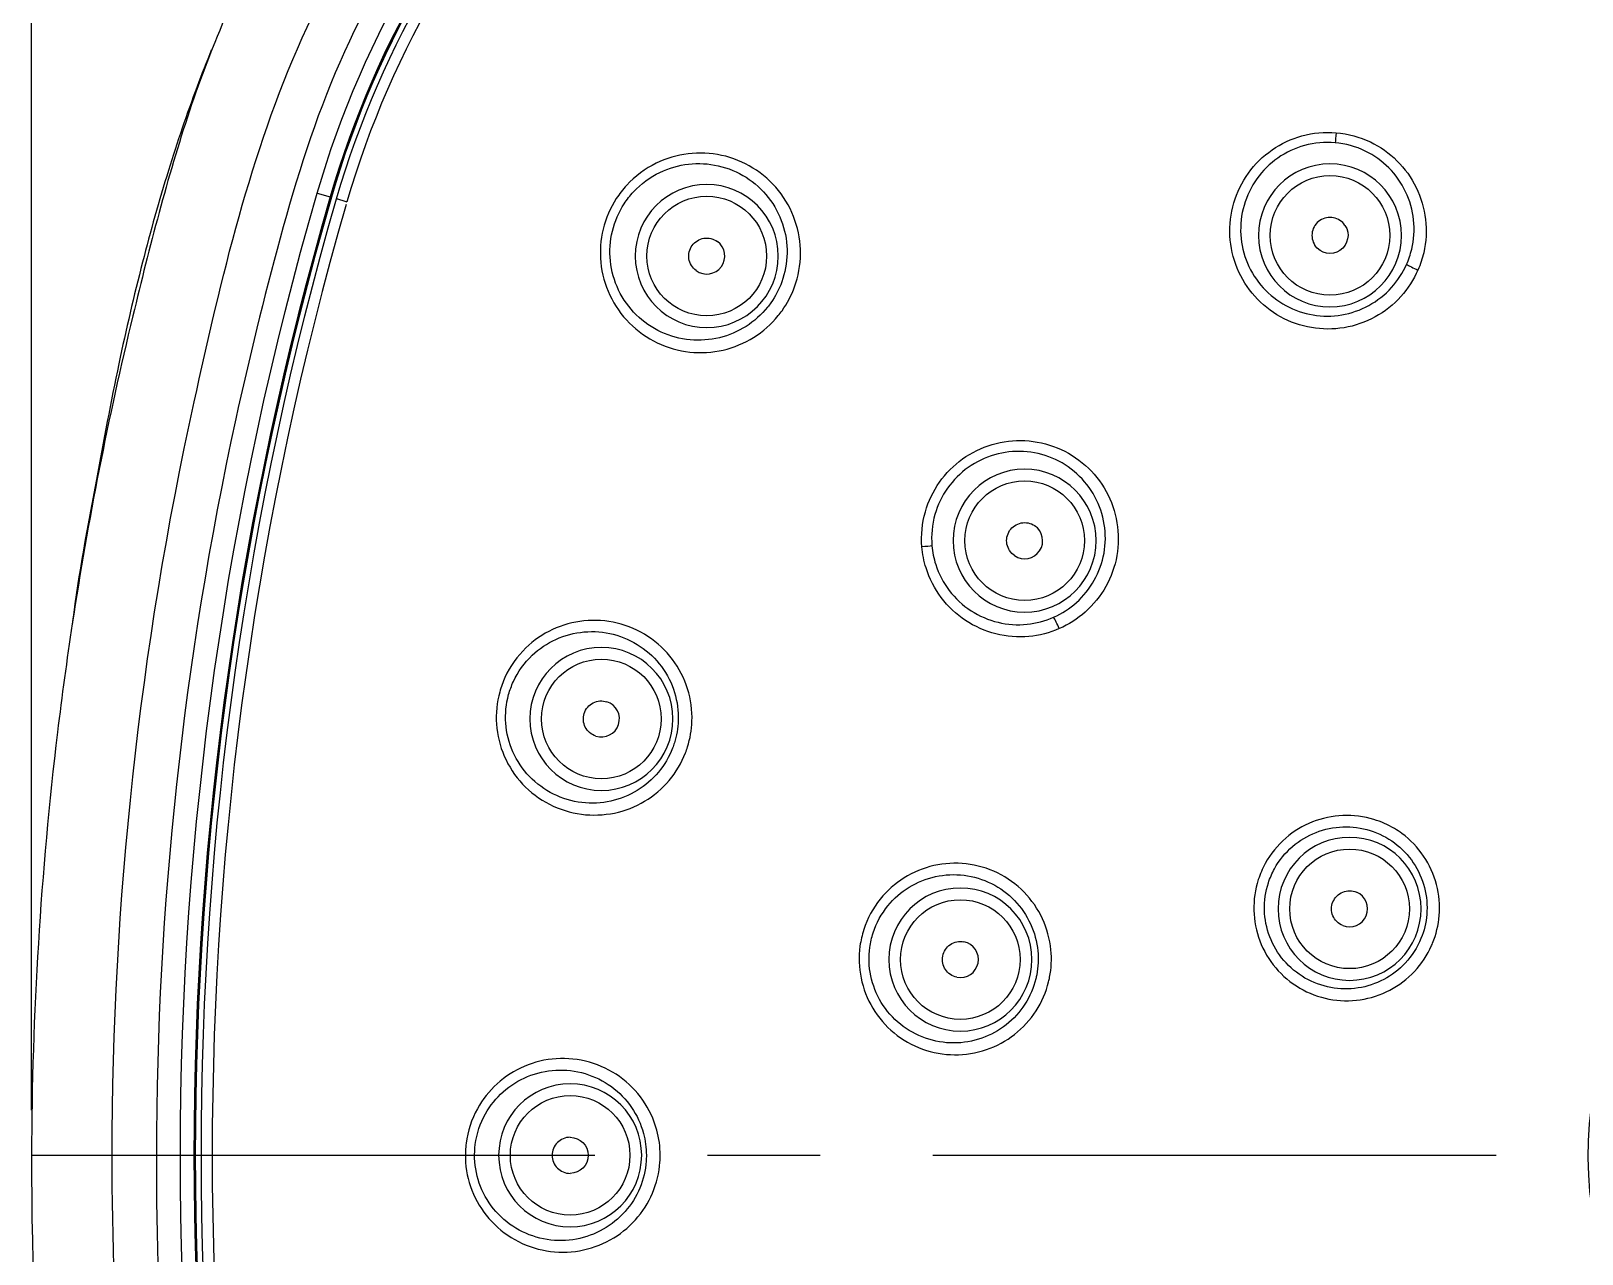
# Model space of a CAD drawing. Extents: x 1446 to 1743, y 841 to 1261.
# Drawn here: x 1506.63 to 1541.05, y 1107.44 to 1134.59 of the extents above; entities that cross this region are included whole.
import ezdxf

# ---------------------------------------------------------------- set-up
doc = ezdxf.new("R2010")
doc.units = 0
doc.header["$LTSCALE"] = 10
doc.header["$MEASUREMENT"] = 0
doc.linetypes.add('CENTER', pattern=[2, 1.25, -0.25, 0.25, -0.25])
doc.layers.add('1', color=1, linetype='CENTER')
doc.layers.add('D', color=2, linetype='CONTINUOUS')

msp = doc.modelspace()

# ---------------------------------------------------------------- linework, layer by layer
at = {"layer": '1', "color": 3, "linetype": 'Continuous'}
for p, q in [((1512.983, 1130.987), (1513.271, 1130.904)), ((1513.289, 1130.898), (1513.271, 1130.904)), ((1513.317, 1130.89), (1513.298, 1130.896))]:
    msp.add_line(p, q, dxfattribs=at)
at = {"layer": '1'}
msp.add_line((1506.646, 1109.634), (1591.545, 1109.634), dxfattribs=at)
at = {"layer": '1', "color": 3, "linetype": 'Continuous', "extrusion": (0, 0, -1)}
for centre in [(-1535.455, 1130.049), (-1521.627, 1129.591), (-1528.68, 1123.275), (-1519.289, 1119.319), (-1535.89, 1115.104), (-1527.254, 1113.979), (-1518.596, 1109.634)]:
    msp.add_circle(centre, 1.587, dxfattribs=at)
at = {"layer": '1', "color": 3, "linetype": 'Continuous'}
for centre in [(1535.455, 1130.049), (1521.627, 1129.591), (1528.68, 1123.275), (1519.289, 1119.319), (1535.89, 1115.104), (1527.254, 1113.979), (1518.596, 1109.634)]:
    msp.add_circle(centre, 1.327, dxfattribs=at)
at = {"layer": '1', "color": 3, "linetype": 'Continuous', "extrusion": (0, 0, -1)}
for centre, radius, start, end in [((-1533.773, 1124.957), 21.647, 16.1762, 73.8238), ((-1586.596, 1109.634), 76.647, 343.82384, 16.17616), ((-1549.096, 1109.634), 7.912, 280.1882, 259.8118)]:
    msp.add_arc(centre, radius, start, end, dxfattribs=at)
at = {"layer": '1', "color": 3, "linetype": 'Continuous'}
for centre, radius, start, end in [((1533.773, 1124.957), 21.347, 106.1762, 163.8238), ((1533.773, 1124.957), 21.319, 106.1762, 163.8238), ((1586.596, 1109.634), 76.347, 163.82384, 196.17616), ((1586.596, 1109.634), 76.319, 163.82384, 196.17616)]:
    msp.add_arc(centre, radius, start, end, dxfattribs=at)
at = {"layer": '1', "color": 7, "linetype": 'Continuous', "extrusion": (0, 0, -1)}
for centre, radius, start, end in [((-1533.773, 1124.957), 21.328, 16.1762, 73.8238), ((-1586.596, 1109.634), 76.328, 343.82384, 16.17616), ((-1535.455, 1130.049), 0.4, 146.25, 326.25), ((-1518.596, 1109.634), 0.4, 90, 270)]:
    msp.add_arc(centre, radius, start, end, dxfattribs=at)
at = {"layer": '1', "color": 7, "linetype": 'Continuous'}
for centre, start, end in [((1521.627, 1129.591), 234, 54), ((1528.68, 1123.275), 236.25, 56.25), ((1519.289, 1119.319), 252, 72), ((1535.89, 1115.104), 247.5, 67.5), ((1527.254, 1113.979), 258.75, 78.75)]:
    msp.add_arc(centre, 0.4, start, end, dxfattribs=at)
at = {"layer": '1', "color": 3, "linetype": 'Continuous'}
for points, knots in [([(1508.434, 1109.634), (1508.438, 1115.237), (1509.046, 1120.864), (1510.856, 1129.098), (1511.506, 1131.882), (1513.793, 1136.983), (1515.424, 1139.353), (1519.375, 1143.306), (1521.741, 1144.938), (1526.843, 1147.233), (1529.634, 1147.883), (1537.86, 1149.687), (1543.429, 1150.295), (1554.741, 1150.297), (1560.317, 1149.691), (1567.167, 1148.188), (1568.531, 1147.849), (1571.249, 1147.104), (1572.608, 1146.665), (1576.451, 1144.94), (1578.821, 1143.303), (1582.769, 1139.348), (1584.393, 1136.992), (1586.692, 1131.869), (1587.33, 1129.117), (1589.143, 1120.869), (1589.753, 1115.237), (1589.757, 1109.634)], [0, 0, 0, 0, 0.125, 0.125, 0.1875, 0.1875, 0.25, 0.25, 0.3125, 0.3125, 0.375, 0.375, 0.5, 0.5, 0.625, 0.625, 0.65625, 0.65625, 0.6875, 0.6875, 0.75, 0.75, 0.8125, 0.8125, 0.875, 0.875, 1, 1, 1, 1]), ([(1588.776, 1109.633), (1588.77, 1115.136), (1588.185, 1120.57), (1586.731, 1127.275), (1586.403, 1128.613), (1585.684, 1131.262), (1585.282, 1132.571), (1583.635, 1136.341), (1582.059, 1138.659), (1578.209, 1142.534), (1575.889, 1144.131), (1572.121, 1145.798), (1570.788, 1146.215), (1568.13, 1146.938), (1566.796, 1147.267), (1560.098, 1148.724), (1554.647, 1149.313), (1543.588, 1149.316), (1538.143, 1148.73), (1531.438, 1147.277), (1530.103, 1146.95), (1527.441, 1146.226), (1526.114, 1145.815), (1522.358, 1144.162), (1520.037, 1142.576), (1516.173, 1138.714), (1514.585, 1136.391), (1512.935, 1132.639), (1512.525, 1131.322), (1511.8, 1128.657), (1511.47, 1127.321), (1510.01, 1120.611), (1509.421, 1115.163), (1509.415, 1109.633)], [0, 0, 0, 0, 0.125, 0.125, 0.15625, 0.15625, 0.1875, 0.1875, 0.25, 0.25, 0.3125, 0.3125, 0.34375, 0.34375, 0.375, 0.375, 0.5, 0.5, 0.625, 0.625, 0.65625, 0.65625, 0.6875, 0.6875, 0.75, 0.75, 0.8125, 0.8125, 0.84375, 0.84375, 0.875, 0.875, 1, 1, 1, 1]), ([(1527.994, 1145.103), (1524.617, 1144.131), (1521.487, 1142.298), (1516.469, 1137.295), (1514.634, 1134.198), (1513.644, 1130.796)], [0, 0, 0, 0, 0.5, 0.5, 1, 1, 1, 1]), ([(1518.07, 1144.291), (1515.611, 1142.289), (1513.582, 1139.863), (1511.275, 1135.735), (1510.645, 1134.302), (1509.654, 1131.326), (1509.264, 1129.792), (1508.344, 1126), (1507.897, 1123.723), (1507.549, 1121.431)], [0, 0, 0, 0, 0.364839, 0.364839, 0.547258, 0.547258, 0.729677, 0.729677, 1, 1, 1, 1]), ([(1537.407, 1129.281), (1537.407, 1129.281), (1537.407, 1129.281), (1537.407, 1129.281), (1537.314, 1129.068), (1537.185, 1128.867), (1537.03, 1128.694), (1536.867, 1128.512), (1536.67, 1128.356), (1536.455, 1128.239), (1536.242, 1128.122), (1536.006, 1128.041), (1535.767, 1128.001), (1535.528, 1127.961), (1535.28, 1127.962), (1535.042, 1128.003), (1534.803, 1128.044), (1534.569, 1128.126), (1534.357, 1128.243), (1534.144, 1128.361), (1533.949, 1128.517), (1533.787, 1128.698), (1533.624, 1128.88), (1533.491, 1129.093), (1533.397, 1129.319), (1533.304, 1129.546), (1533.248, 1129.792), (1533.235, 1130.037), (1533.222, 1130.283), (1533.251, 1130.534), (1533.32, 1130.77), (1533.39, 1131.006), (1533.501, 1131.233), (1533.645, 1131.432), (1533.788, 1131.631), (1533.968, 1131.807), (1534.169, 1131.947), (1534.37, 1132.086), (1534.597, 1132.193), (1534.832, 1132.258), (1535.078, 1132.326), (1535.34, 1132.35), (1535.594, 1132.328)], [0, 0, 0, 0, 0.000006, 0.000006, 0.000006, 0.073197, 0.073197, 0.073197, 0.150093, 0.150093, 0.150093, 0.226407, 0.226407, 0.226407, 0.302501, 0.302501, 0.302501, 0.378816, 0.378816, 0.378816, 0.455626, 0.455626, 0.455626, 0.53295, 0.53295, 0.53295, 0.610603, 0.610603, 0.610603, 0.688307, 0.688307, 0.688307, 0.765805, 0.765805, 0.765805, 0.842927, 0.842927, 0.842927, 0.919624, 0.919624, 0.919624, 1, 1, 1, 1]), ([(1535.594, 1132.328), (1535.594, 1132.328), (1535.594, 1132.328), (1535.594, 1132.328), (1535.855, 1132.307), (1536.115, 1132.236), (1536.351, 1132.123), (1536.568, 1132.019), (1536.771, 1131.876), (1536.942, 1131.706), (1537.115, 1131.535), (1537.261, 1131.331), (1537.368, 1131.113), (1537.475, 1130.892), (1537.546, 1130.649), (1537.575, 1130.405), (1537.603, 1130.16), (1537.589, 1129.907), (1537.534, 1129.666), (1537.504, 1129.534), (1537.461, 1129.405), (1537.407, 1129.281), (1537.407, 1129.281), (1537.407, 1129.281), (1537.407, 1129.281)], [0, 0, 0, 0, 0.000015, 0.000015, 0.000015, 0.190228, 0.190228, 0.190228, 0.365738, 0.365738, 0.365738, 0.543364, 0.543364, 0.543364, 0.722731, 0.722731, 0.722731, 0.90274, 0.90274, 0.90274, 0.999985, 0.999985, 0.999985, 1, 1, 1, 1]), ([(1523.297, 1128.379), (1523.271, 1128.342), (1523.243, 1128.305), (1523.214, 1128.269), (1523.061, 1128.08), (1522.873, 1127.914), (1522.667, 1127.786), (1522.46, 1127.656), (1522.228, 1127.56), (1521.99, 1127.505), (1521.749, 1127.45), (1521.496, 1127.435), (1521.25, 1127.461), (1521.001, 1127.488), (1520.754, 1127.558), (1520.528, 1127.666), (1520.3, 1127.775), (1520.088, 1127.925), (1519.91, 1128.105), (1519.732, 1128.283), (1519.583, 1128.496), (1519.476, 1128.725), (1519.369, 1128.951), (1519.3, 1129.2), (1519.276, 1129.449), (1519.252, 1129.696), (1519.27, 1129.95), (1519.329, 1130.191), (1519.387, 1130.429), (1519.487, 1130.661), (1519.62, 1130.866), (1519.688, 1130.971), (1519.765, 1131.071), (1519.85, 1131.163), (1520.035, 1131.363), (1520.261, 1131.532), (1520.505, 1131.651), (1520.726, 1131.759), (1520.969, 1131.831), (1521.212, 1131.861), (1521.459, 1131.891), (1521.714, 1131.879), (1521.956, 1131.826), (1522.201, 1131.773), (1522.439, 1131.677), (1522.652, 1131.545), (1522.867, 1131.413), (1523.061, 1131.241), (1523.219, 1131.044), (1523.376, 1130.848), (1523.502, 1130.621), (1523.584, 1130.382), (1523.666, 1130.146), (1523.708, 1129.892), (1523.706, 1129.641), (1523.704, 1129.393), (1523.659, 1129.142), (1523.575, 1128.909), (1523.507, 1128.722), (1523.413, 1128.541), (1523.297, 1128.379)], [0, 0, 0, 0, 0.009714, 0.009714, 0.009714, 0.062135, 0.062135, 0.062135, 0.114945, 0.114945, 0.114945, 0.168591, 0.168591, 0.168591, 0.223122, 0.223122, 0.223122, 0.278131, 0.278131, 0.278131, 0.332972, 0.332972, 0.332972, 0.387132, 0.387132, 0.387132, 0.440475, 0.440475, 0.440475, 0.493236, 0.493236, 0.493236, 0.519838, 0.519838, 0.519838, 0.578729, 0.578729, 0.578729, 0.631908, 0.631908, 0.631908, 0.685783, 0.685783, 0.685783, 0.740271, 0.740271, 0.740271, 0.795098, 0.795098, 0.795098, 0.849817, 0.849817, 0.849817, 0.903969, 0.903969, 0.903969, 0.957304, 0.957304, 0.957304, 1, 1, 1, 1]), ([(1535.568, 1132.106), (1535.342, 1132.126), (1535.109, 1132.104), (1534.89, 1132.044), (1534.68, 1131.986), (1534.478, 1131.891), (1534.3, 1131.767), (1534.12, 1131.642), (1533.961, 1131.484), (1533.834, 1131.307), (1533.706, 1131.129), (1533.609, 1130.926), (1533.548, 1130.716), (1533.488, 1130.506), (1533.463, 1130.283), (1533.476, 1130.065), (1533.489, 1129.849), (1533.54, 1129.631), (1533.625, 1129.431), (1533.709, 1129.233), (1533.828, 1129.046), (1533.973, 1128.887), (1534.117, 1128.729), (1534.29, 1128.593), (1534.478, 1128.491), (1534.664, 1128.39), (1534.87, 1128.319), (1535.08, 1128.284), (1535.288, 1128.25), (1535.506, 1128.25), (1535.715, 1128.286), (1535.924, 1128.321), (1536.13, 1128.393), (1536.316, 1128.495), (1536.504, 1128.598), (1536.677, 1128.734), (1536.82, 1128.893), (1536.957, 1129.044), (1537.071, 1129.219), (1537.154, 1129.405)], [0, 0, 0, 0, 0.081058, 0.081058, 0.081058, 0.158442, 0.158442, 0.158442, 0.23624, 0.23624, 0.23624, 0.314338, 0.314338, 0.314338, 0.392502, 0.392502, 0.392502, 0.470413, 0.470413, 0.470413, 0.54775, 0.54775, 0.54775, 0.624309, 0.624309, 0.624309, 0.70013, 0.70013, 0.70013, 0.775547, 0.775547, 0.775547, 0.851106, 0.851106, 0.851106, 0.927301, 0.927301, 0.927301, 1, 1, 1, 1]), ([(1537.154, 1129.405), (1537.202, 1129.514), (1537.24, 1129.627), (1537.268, 1129.742), (1537.318, 1129.953), (1537.332, 1130.176), (1537.309, 1130.392), (1537.286, 1130.608), (1537.226, 1130.822), (1537.133, 1131.018), (1537.04, 1131.212), (1536.913, 1131.394), (1536.761, 1131.547), (1536.61, 1131.698), (1536.432, 1131.826), (1536.239, 1131.92), (1536.031, 1132.022), (1535.8, 1132.086), (1535.568, 1132.106)], [0, 0, 0, 0, 0.096534, 0.096534, 0.096534, 0.275718, 0.275718, 0.275718, 0.454902, 0.454902, 0.454902, 0.632827, 0.632827, 0.632827, 0.808936, 0.808936, 0.808936, 1, 1, 1, 1]), ([(1523.048, 1128.552), (1523.149, 1128.695), (1523.231, 1128.852), (1523.291, 1129.016), (1523.365, 1129.219), (1523.405, 1129.438), (1523.409, 1129.654), (1523.412, 1129.875), (1523.377, 1130.098), (1523.308, 1130.305), (1523.237, 1130.516), (1523.129, 1130.717), (1522.993, 1130.891), (1522.855, 1131.066), (1522.686, 1131.22), (1522.498, 1131.339), (1522.311, 1131.458), (1522.1, 1131.545), (1521.883, 1131.595), (1521.668, 1131.644), (1521.442, 1131.657), (1521.222, 1131.632), (1521.004, 1131.607), (1520.787, 1131.545), (1520.589, 1131.449), (1520.37, 1131.344), (1520.167, 1131.194), (1520.001, 1131.015), (1519.925, 1130.933), (1519.855, 1130.844), (1519.794, 1130.75), (1519.675, 1130.566), (1519.585, 1130.358), (1519.533, 1130.145), (1519.481, 1129.929), (1519.465, 1129.702), (1519.488, 1129.482), (1519.511, 1129.259), (1519.574, 1129.037), (1519.67, 1128.836), (1519.768, 1128.633), (1519.903, 1128.445), (1520.063, 1128.288), (1520.223, 1128.13), (1520.412, 1127.999), (1520.616, 1127.905), (1520.816, 1127.813), (1521.036, 1127.753), (1521.257, 1127.732), (1521.473, 1127.712), (1521.695, 1127.728), (1521.907, 1127.779), (1522.115, 1127.83), (1522.318, 1127.916), (1522.499, 1128.031), (1522.679, 1128.145), (1522.842, 1128.29), (1522.976, 1128.457), (1523.001, 1128.488), (1523.025, 1128.52), (1523.048, 1128.552)], [0, 0, 0, 0, 0.042057, 0.042057, 0.042057, 0.09464, 0.09464, 0.09464, 0.148207, 0.148207, 0.148207, 0.202593, 0.202593, 0.202593, 0.257356, 0.257356, 0.257356, 0.312016, 0.312016, 0.312016, 0.366236, 0.366236, 0.366236, 0.419871, 0.419871, 0.419871, 0.47934, 0.47934, 0.47934, 0.506206, 0.506206, 0.506206, 0.559494, 0.559494, 0.559494, 0.61334, 0.61334, 0.61334, 0.667953, 0.667953, 0.667953, 0.723161, 0.723161, 0.723161, 0.778394, 0.778394, 0.778394, 0.832946, 0.832946, 0.832946, 0.886364, 0.886364, 0.886364, 0.938691, 0.938691, 0.938691, 0.990426, 0.990426, 0.990426, 1, 1, 1, 1]), ([(1526.401, 1123.135), (1526.379, 1123.396), (1526.405, 1123.664), (1526.477, 1123.916), (1526.544, 1124.149), (1526.651, 1124.374), (1526.79, 1124.572), (1526.93, 1124.77), (1527.106, 1124.947), (1527.303, 1125.088), (1527.5, 1125.23), (1527.725, 1125.34), (1527.958, 1125.409), (1528.193, 1125.478), (1528.442, 1125.507), (1528.686, 1125.495), (1528.931, 1125.483), (1529.177, 1125.428), (1529.403, 1125.335), (1529.631, 1125.242), (1529.845, 1125.108), (1530.029, 1124.945), (1530.212, 1124.782), (1530.37, 1124.584), (1530.488, 1124.368), (1530.606, 1124.154), (1530.689, 1123.916), (1530.729, 1123.674), (1530.769, 1123.433), (1530.767, 1123.182), (1530.725, 1122.942), (1530.683, 1122.703), (1530.599, 1122.468), (1530.481, 1122.256), (1530.363, 1122.045), (1530.207, 1121.852), (1530.026, 1121.691), (1529.855, 1121.54), (1529.658, 1121.414), (1529.448, 1121.322), (1529.448, 1121.322), (1529.448, 1121.322), (1529.448, 1121.322)], [0, 0, 0, 0, 0.082392, 0.082392, 0.082392, 0.158568, 0.158568, 0.158568, 0.234874, 0.234874, 0.234874, 0.311546, 0.311546, 0.311546, 0.388678, 0.388678, 0.388678, 0.466217, 0.466217, 0.466217, 0.543976, 0.543976, 0.543976, 0.621681, 0.621681, 0.621681, 0.699036, 0.699036, 0.699036, 0.775838, 0.775838, 0.775838, 0.852107, 0.852107, 0.852107, 0.928131, 0.928131, 0.928131, 0.999994, 0.999994, 0.999994, 1, 1, 1, 1]), ([(1529.324, 1121.576), (1529.507, 1121.657), (1529.679, 1121.768), (1529.829, 1121.902), (1529.986, 1122.043), (1530.122, 1122.213), (1530.226, 1122.398), (1530.329, 1122.583), (1530.403, 1122.788), (1530.441, 1122.997), (1530.478, 1123.207), (1530.481, 1123.427), (1530.447, 1123.637), (1530.413, 1123.85), (1530.342, 1124.059), (1530.24, 1124.248), (1530.138, 1124.439), (1530.001, 1124.613), (1529.841, 1124.758), (1529.68, 1124.904), (1529.492, 1125.024), (1529.292, 1125.107), (1529.092, 1125.191), (1528.875, 1125.241), (1528.658, 1125.254), (1528.442, 1125.266), (1528.221, 1125.241), (1528.012, 1125.181), (1527.805, 1125.121), (1527.604, 1125.025), (1527.428, 1124.899), (1527.252, 1124.774), (1527.095, 1124.617), (1526.97, 1124.44), (1526.846, 1124.264), (1526.749, 1124.064), (1526.69, 1123.856), (1526.626, 1123.632), (1526.603, 1123.393), (1526.623, 1123.161)], [0, 0, 0, 0, 0.071382, 0.071382, 0.071382, 0.146717, 0.146717, 0.146717, 0.222231, 0.222231, 0.222231, 0.298346, 0.298346, 0.298346, 0.375197, 0.375197, 0.375197, 0.452648, 0.452648, 0.452648, 0.530421, 0.530421, 0.530421, 0.60822, 0.60822, 0.60822, 0.685809, 0.685809, 0.685809, 0.763076, 0.763076, 0.763076, 0.840049, 0.840049, 0.840049, 0.916908, 0.916908, 0.916908, 1, 1, 1, 1]), ([(1529.448, 1121.322), (1529.448, 1121.322), (1529.448, 1121.322), (1529.448, 1121.322), (1529.235, 1121.229), (1529.004, 1121.17), (1528.773, 1121.149), (1528.53, 1121.127), (1528.28, 1121.147), (1528.043, 1121.206), (1527.804, 1121.266), (1527.573, 1121.369), (1527.367, 1121.505), (1527.162, 1121.641), (1526.977, 1121.815), (1526.829, 1122.013), (1526.681, 1122.209), (1526.566, 1122.435), (1526.492, 1122.67), (1526.445, 1122.821), (1526.414, 1122.978), (1526.401, 1123.135), (1526.401, 1123.135), (1526.401, 1123.135), (1526.401, 1123.135)], [0, 0, 0, 0, 0.000014, 0.000014, 0.000014, 0.168962, 0.168962, 0.168962, 0.347203, 0.347203, 0.347203, 0.526916, 0.526916, 0.526916, 0.707022, 0.707022, 0.707022, 0.886111, 0.886111, 0.886111, 0.999986, 0.999986, 0.999986, 1, 1, 1, 1]), ([(1526.623, 1123.161), (1526.636, 1123.021), (1526.664, 1122.882), (1526.706, 1122.748), (1526.773, 1122.539), (1526.877, 1122.34), (1527.009, 1122.167), (1527.142, 1121.993), (1527.307, 1121.84), (1527.49, 1121.721), (1527.672, 1121.603), (1527.878, 1121.514), (1528.089, 1121.463), (1528.298, 1121.413), (1528.519, 1121.398), (1528.733, 1121.419), (1528.935, 1121.439), (1529.138, 1121.493), (1529.324, 1121.576)], [0, 0, 0, 0, 0.114392, 0.114392, 0.114392, 0.294182, 0.294182, 0.294182, 0.474743, 0.474743, 0.474743, 0.654487, 0.654487, 0.654487, 0.832178, 0.832178, 0.832178, 1, 1, 1, 1]), ([(1521.202, 1118.698), (1521.188, 1118.654), (1521.172, 1118.609), (1521.155, 1118.565), (1521.069, 1118.344), (1520.945, 1118.135), (1520.793, 1117.955), (1520.639, 1117.773), (1520.453, 1117.615), (1520.249, 1117.494), (1520.043, 1117.37), (1519.813, 1117.28), (1519.578, 1117.231), (1519.339, 1117.182), (1519.088, 1117.172), (1518.846, 1117.204), (1518.601, 1117.237), (1518.358, 1117.312), (1518.137, 1117.425), (1517.916, 1117.538), (1517.711, 1117.692), (1517.541, 1117.874), (1517.372, 1118.053), (1517.232, 1118.266), (1517.134, 1118.493), (1517.037, 1118.716), (1516.978, 1118.959), (1516.961, 1119.202), (1516.945, 1119.44), (1516.969, 1119.685), (1517.032, 1119.915), (1517.062, 1120.026), (1517.102, 1120.135), (1517.15, 1120.24), (1517.261, 1120.485), (1517.422, 1120.711), (1517.615, 1120.897), (1517.786, 1121.063), (1517.988, 1121.201), (1518.203, 1121.301), (1518.422, 1121.404), (1518.662, 1121.47), (1518.902, 1121.494), (1519.147, 1121.519), (1519.399, 1121.502), (1519.638, 1121.445), (1519.879, 1121.386), (1520.114, 1121.285), (1520.322, 1121.149), (1520.529, 1121.013), (1520.716, 1120.838), (1520.866, 1120.64), (1521.013, 1120.444), (1521.129, 1120.219), (1521.202, 1119.985), (1521.274, 1119.754), (1521.308, 1119.508), (1521.299, 1119.266), (1521.292, 1119.074), (1521.259, 1118.881), (1521.202, 1118.698)], [0, 0, 0, 0, 0.010192, 0.010192, 0.010192, 0.062332, 0.062332, 0.062332, 0.114828, 0.114828, 0.114828, 0.16819, 0.16819, 0.16819, 0.222605, 0.222605, 0.222605, 0.277827, 0.277827, 0.277827, 0.333212, 0.333212, 0.333212, 0.387979, 0.387979, 0.387979, 0.44161, 0.44161, 0.44161, 0.494146, 0.494146, 0.494146, 0.519216, 0.519216, 0.519216, 0.578618, 0.578618, 0.578618, 0.631297, 0.631297, 0.631297, 0.685126, 0.685126, 0.685126, 0.739973, 0.739973, 0.739973, 0.795327, 0.795327, 0.795327, 0.850461, 0.850461, 0.850461, 0.904763, 0.904763, 0.904763, 0.95801, 0.95801, 0.95801, 1, 1, 1, 1]), ([(1520.909, 1118.787), (1520.959, 1118.946), (1520.987, 1119.113), (1520.994, 1119.28), (1521.002, 1119.49), (1520.973, 1119.705), (1520.912, 1119.905), (1520.849, 1120.11), (1520.75, 1120.307), (1520.623, 1120.479), (1520.494, 1120.654), (1520.332, 1120.808), (1520.152, 1120.929), (1519.97, 1121.052), (1519.765, 1121.143), (1519.553, 1121.197), (1519.343, 1121.251), (1519.12, 1121.269), (1518.903, 1121.249), (1518.69, 1121.23), (1518.476, 1121.174), (1518.28, 1121.085), (1518.088, 1120.998), (1517.908, 1120.877), (1517.754, 1120.731), (1517.581, 1120.566), (1517.436, 1120.365), (1517.336, 1120.147), (1517.293, 1120.054), (1517.258, 1119.957), (1517.23, 1119.858), (1517.174, 1119.652), (1517.152, 1119.434), (1517.167, 1119.222), (1517.183, 1119.005), (1517.237, 1118.789), (1517.325, 1118.591), (1517.414, 1118.389), (1517.54, 1118.201), (1517.692, 1118.043), (1517.845, 1117.883), (1518.028, 1117.749), (1518.226, 1117.651), (1518.422, 1117.553), (1518.638, 1117.489), (1518.855, 1117.464), (1519.069, 1117.438), (1519.289, 1117.449), (1519.499, 1117.496), (1519.705, 1117.542), (1519.905, 1117.622), (1520.085, 1117.732), (1520.262, 1117.84), (1520.423, 1117.979), (1520.556, 1118.139), (1520.687, 1118.297), (1520.795, 1118.479), (1520.869, 1118.671), (1520.883, 1118.71), (1520.897, 1118.748), (1520.909, 1118.787)], [0, 0, 0, 0, 0.041271, 0.041271, 0.041271, 0.09367, 0.09367, 0.09367, 0.147323, 0.147323, 0.147323, 0.202114, 0.202114, 0.202114, 0.257453, 0.257453, 0.257453, 0.312556, 0.312556, 0.312556, 0.366811, 0.366811, 0.366811, 0.419994, 0.419994, 0.419994, 0.479995, 0.479995, 0.479995, 0.505309, 0.505309, 0.505309, 0.558366, 0.558366, 0.558366, 0.612526, 0.612526, 0.612526, 0.667812, 0.667812, 0.667812, 0.723649, 0.723649, 0.723649, 0.779158, 0.779158, 0.779158, 0.833607, 0.833607, 0.833607, 0.886698, 0.886698, 0.886698, 0.938629, 0.938629, 0.938629, 0.989978, 0.989978, 0.989978, 1, 1, 1, 1]), ([(1536.885, 1116.885), (1536.942, 1116.851), (1536.998, 1116.814), (1537.051, 1116.774), (1537.237, 1116.636), (1537.402, 1116.465), (1537.532, 1116.273), (1537.662, 1116.082), (1537.76, 1115.865), (1537.819, 1115.642), (1537.877, 1115.42), (1537.898, 1115.184), (1537.879, 1114.955), (1537.862, 1114.745), (1537.812, 1114.536), (1537.732, 1114.341), (1537.725, 1114.323), (1537.718, 1114.306), (1537.71, 1114.288), (1537.617, 1114.079), (1537.487, 1113.882), (1537.33, 1113.715), (1537.173, 1113.548), (1536.985, 1113.405), (1536.782, 1113.299), (1536.578, 1113.192), (1536.353, 1113.119), (1536.126, 1113.086), (1535.897, 1113.052), (1535.66, 1113.058), (1535.433, 1113.102), (1535.206, 1113.146), (1534.983, 1113.23), (1534.783, 1113.347), (1534.583, 1113.464), (1534.401, 1113.618), (1534.251, 1113.795), (1534.102, 1113.972), (1533.981, 1114.177), (1533.899, 1114.393), (1533.817, 1114.609), (1533.772, 1114.841), (1533.766, 1115.071), (1533.761, 1115.301), (1533.794, 1115.534), (1533.865, 1115.752), (1533.905, 1115.876), (1533.957, 1115.996), (1534.019, 1116.11), (1534.136, 1116.322), (1534.293, 1116.517), (1534.476, 1116.675), (1534.65, 1116.825), (1534.851, 1116.948), (1535.065, 1117.032), (1535.279, 1117.117), (1535.511, 1117.166), (1535.741, 1117.176), (1535.973, 1117.185), (1536.209, 1117.155), (1536.43, 1117.087), (1536.589, 1117.038), (1536.742, 1116.97), (1536.885, 1116.885)], [0, 0, 0, 0, 0.015425, 0.015425, 0.015425, 0.069449, 0.069449, 0.069449, 0.123252, 0.123252, 0.123252, 0.176805, 0.176805, 0.176805, 0.225641, 0.225641, 0.225641, 0.230061, 0.230061, 0.230061, 0.283395, 0.283395, 0.283395, 0.336839, 0.336839, 0.336839, 0.390499, 0.390499, 0.390499, 0.444403, 0.444403, 0.444403, 0.498484, 0.498484, 0.498484, 0.552584, 0.552584, 0.552584, 0.606522, 0.606522, 0.606522, 0.660179, 0.660179, 0.660179, 0.713571, 0.713571, 0.713571, 0.743528, 0.743528, 0.743528, 0.800004, 0.800004, 0.800004, 0.8535, 0.8535, 0.8535, 0.907287, 0.907287, 0.907287, 0.961312, 0.961312, 0.961312, 1, 1, 1, 1]), ([(1537.474, 1114.446), (1537.544, 1114.615), (1537.587, 1114.797), (1537.602, 1114.979), (1537.619, 1115.179), (1537.601, 1115.384), (1537.551, 1115.577), (1537.5, 1115.772), (1537.416, 1115.96), (1537.304, 1116.127), (1537.191, 1116.295), (1537.048, 1116.446), (1536.886, 1116.566), (1536.723, 1116.688), (1536.538, 1116.782), (1536.344, 1116.843), (1536.151, 1116.903), (1535.944, 1116.931), (1535.741, 1116.924), (1535.539, 1116.917), (1535.335, 1116.875), (1535.146, 1116.801), (1534.959, 1116.728), (1534.781, 1116.621), (1534.627, 1116.49), (1534.466, 1116.351), (1534.327, 1116.181), (1534.224, 1115.994), (1534.169, 1115.894), (1534.123, 1115.788), (1534.088, 1115.679), (1534.025, 1115.487), (1533.996, 1115.282), (1534.001, 1115.08), (1534.006, 1114.877), (1534.047, 1114.673), (1534.119, 1114.484), (1534.192, 1114.294), (1534.299, 1114.114), (1534.431, 1113.96), (1534.563, 1113.805), (1534.724, 1113.671), (1534.9, 1113.569), (1535.076, 1113.468), (1535.272, 1113.396), (1535.471, 1113.358), (1535.67, 1113.321), (1535.877, 1113.317), (1536.077, 1113.348), (1536.275, 1113.378), (1536.471, 1113.443), (1536.649, 1113.537), (1536.825, 1113.63), (1536.989, 1113.755), (1537.125, 1113.901), (1537.272, 1114.059), (1537.392, 1114.246), (1537.474, 1114.446)], [0, 0, 0, 0, 0.048482, 0.048482, 0.048482, 0.101666, 0.101666, 0.101666, 0.155175, 0.155175, 0.155175, 0.209021, 0.209021, 0.209021, 0.263091, 0.263091, 0.263091, 0.317199, 0.317199, 0.317199, 0.371168, 0.371168, 0.371168, 0.424907, 0.424907, 0.424907, 0.481673, 0.481673, 0.481673, 0.511784, 0.511784, 0.511784, 0.565451, 0.565451, 0.565451, 0.619365, 0.619365, 0.619365, 0.673526, 0.673526, 0.673526, 0.727791, 0.727791, 0.727791, 0.781948, 0.781948, 0.781948, 0.835817, 0.835817, 0.835817, 0.889318, 0.889318, 0.889318, 0.942492, 0.942492, 0.942492, 1, 1, 1, 1]), ([(1529.234, 1113.585), (1529.228, 1113.552), (1529.22, 1113.519), (1529.212, 1113.486), (1529.156, 1113.258), (1529.061, 1113.035), (1528.933, 1112.838), (1528.805, 1112.64), (1528.641, 1112.462), (1528.456, 1112.317), (1528.269, 1112.171), (1528.055, 1112.056), (1527.831, 1111.98), (1527.605, 1111.903), (1527.363, 1111.864), (1527.124, 1111.866), (1526.883, 1111.868), (1526.64, 1111.911), (1526.413, 1111.993), (1526.186, 1112.076), (1525.97, 1112.199), (1525.783, 1112.352), (1525.597, 1112.505), (1525.435, 1112.693), (1525.311, 1112.9), (1525.188, 1113.105), (1525.098, 1113.334), (1525.051, 1113.569), (1525.003, 1113.801), (1524.995, 1114.044), (1525.027, 1114.279), (1525.044, 1114.402), (1525.072, 1114.524), (1525.11, 1114.642), (1525.189, 1114.887), (1525.316, 1115.122), (1525.477, 1115.322), (1525.625, 1115.505), (1525.806, 1115.666), (1526.005, 1115.791), (1526.207, 1115.917), (1526.433, 1116.01), (1526.664, 1116.063), (1526.898, 1116.116), (1527.144, 1116.13), (1527.383, 1116.103), (1527.622, 1116.075), (1527.861, 1116.006), (1528.078, 1115.9), (1528.295, 1115.794), (1528.496, 1115.649), (1528.666, 1115.476), (1528.834, 1115.305), (1528.974, 1115.101), (1529.076, 1114.883), (1529.176, 1114.667), (1529.24, 1114.431), (1529.263, 1114.193), (1529.283, 1113.991), (1529.273, 1113.784), (1529.234, 1113.585)], [0, 0, 0, 0, 0.007483, 0.007483, 0.007483, 0.06033, 0.06033, 0.06033, 0.113303, 0.113303, 0.113303, 0.166705, 0.166705, 0.166705, 0.220683, 0.220683, 0.220683, 0.27515, 0.27515, 0.27515, 0.329795, 0.329795, 0.329795, 0.384193, 0.384193, 0.384193, 0.438009, 0.438009, 0.438009, 0.491182, 0.491182, 0.491182, 0.51876, 0.51876, 0.51876, 0.576811, 0.576811, 0.576811, 0.629848, 0.629848, 0.629848, 0.683499, 0.683499, 0.683499, 0.737751, 0.737751, 0.737751, 0.792349, 0.792349, 0.792349, 0.846894, 0.846894, 0.846894, 0.901032, 0.901032, 0.901032, 0.954598, 0.954598, 0.954598, 1, 1, 1, 1]), ([(1528.947, 1113.64), (1528.98, 1113.813), (1528.989, 1113.993), (1528.972, 1114.169), (1528.953, 1114.376), (1528.898, 1114.582), (1528.811, 1114.77), (1528.724, 1114.961), (1528.602, 1115.139), (1528.456, 1115.29), (1528.309, 1115.442), (1528.134, 1115.571), (1527.945, 1115.665), (1527.755, 1115.76), (1527.546, 1115.823), (1527.336, 1115.849), (1527.126, 1115.875), (1526.909, 1115.865), (1526.702, 1115.82), (1526.497, 1115.775), (1526.297, 1115.694), (1526.117, 1115.584), (1525.94, 1115.475), (1525.779, 1115.334), (1525.647, 1115.172), (1525.503, 1114.995), (1525.39, 1114.788), (1525.319, 1114.57), (1525.285, 1114.466), (1525.26, 1114.358), (1525.245, 1114.249), (1525.217, 1114.04), (1525.224, 1113.824), (1525.267, 1113.619), (1525.31, 1113.411), (1525.39, 1113.208), (1525.5, 1113.027), (1525.611, 1112.844), (1525.756, 1112.679), (1525.922, 1112.545), (1526.088, 1112.411), (1526.28, 1112.304), (1526.481, 1112.233), (1526.681, 1112.163), (1526.896, 1112.126), (1527.108, 1112.127), (1527.318, 1112.127), (1527.53, 1112.163), (1527.728, 1112.233), (1527.923, 1112.301), (1528.11, 1112.403), (1528.272, 1112.532), (1528.433, 1112.659), (1528.575, 1112.816), (1528.686, 1112.989), (1528.796, 1113.161), (1528.879, 1113.355), (1528.928, 1113.554), (1528.935, 1113.582), (1528.941, 1113.611), (1528.947, 1113.64)], [0, 0, 0, 0, 0.04486, 0.04486, 0.04486, 0.097847, 0.097847, 0.097847, 0.151555, 0.151555, 0.151555, 0.205883, 0.205883, 0.205883, 0.260484, 0.260484, 0.260484, 0.314927, 0.314927, 0.314927, 0.368896, 0.368896, 0.368896, 0.422319, 0.422319, 0.422319, 0.480826, 0.480826, 0.480826, 0.508618, 0.508618, 0.508618, 0.56221, 0.56221, 0.56221, 0.616435, 0.616435, 0.616435, 0.671207, 0.671207, 0.671207, 0.726143, 0.726143, 0.726143, 0.780757, 0.780757, 0.780757, 0.834688, 0.834688, 0.834688, 0.887829, 0.887829, 0.887829, 0.940347, 0.940347, 0.940347, 0.992605, 0.992605, 0.992605, 1, 1, 1, 1]), ([(1520.594, 1109.634), (1520.594, 1109.584), (1520.592, 1109.534), (1520.588, 1109.485), (1520.572, 1109.249), (1520.515, 1109.014), (1520.423, 1108.797), (1520.33, 1108.58), (1520.2, 1108.376), (1520.043, 1108.201), (1519.883, 1108.024), (1519.692, 1107.872), (1519.485, 1107.757), (1519.274, 1107.64), (1519.04, 1107.558), (1518.803, 1107.517), (1518.561, 1107.475), (1518.309, 1107.475), (1518.068, 1107.516), (1517.824, 1107.557), (1517.584, 1107.642), (1517.368, 1107.764), (1517.153, 1107.884), (1516.956, 1108.045), (1516.794, 1108.232), (1516.634, 1108.416), (1516.505, 1108.631), (1516.416, 1108.859), (1516.329, 1109.082), (1516.279, 1109.323), (1516.271, 1109.563), (1516.268, 1109.676), (1516.273, 1109.791), (1516.287, 1109.903), (1516.321, 1110.17), (1516.408, 1110.434), (1516.538, 1110.669), (1516.652, 1110.875), (1516.802, 1111.064), (1516.976, 1111.222), (1517.153, 1111.383), (1517.36, 1111.515), (1517.579, 1111.608), (1517.802, 1111.704), (1518.045, 1111.762), (1518.287, 1111.778), (1518.533, 1111.794), (1518.785, 1111.768), (1519.023, 1111.701), (1519.26, 1111.634), (1519.49, 1111.524), (1519.692, 1111.38), (1519.892, 1111.237), (1520.07, 1111.058), (1520.211, 1110.855), (1520.349, 1110.657), (1520.454, 1110.431), (1520.518, 1110.196), (1520.568, 1110.014), (1520.594, 1109.823), (1520.594, 1109.634)], [0, 0, 0, 0, 0.010855, 0.010855, 0.010855, 0.063006, 0.063006, 0.063006, 0.115254, 0.115254, 0.115254, 0.16819, 0.16819, 0.16819, 0.222153, 0.222153, 0.222153, 0.277083, 0.277083, 0.277083, 0.332499, 0.332499, 0.332499, 0.387645, 0.387645, 0.387645, 0.441835, 0.441835, 0.441835, 0.494829, 0.494829, 0.494829, 0.519638, 0.519638, 0.519638, 0.579309, 0.579309, 0.579309, 0.631586, 0.631586, 0.631586, 0.684879, 0.684879, 0.684879, 0.739317, 0.739317, 0.739317, 0.794573, 0.794573, 0.794573, 0.84995, 0.84995, 0.84995, 0.904707, 0.904707, 0.904707, 0.95841, 0.95841, 0.95841, 1, 1, 1, 1]), ([(1520.287, 1109.634), (1520.287, 1109.798), (1520.265, 1109.964), (1520.222, 1110.122), (1520.167, 1110.326), (1520.077, 1110.523), (1519.958, 1110.696), (1519.837, 1110.874), (1519.683, 1111.033), (1519.51, 1111.159), (1519.334, 1111.287), (1519.134, 1111.386), (1518.926, 1111.447), (1518.718, 1111.509), (1518.496, 1111.535), (1518.279, 1111.524), (1518.065, 1111.512), (1517.849, 1111.464), (1517.65, 1111.381), (1517.455, 1111.301), (1517.27, 1111.186), (1517.111, 1111.044), (1516.955, 1110.906), (1516.82, 1110.738), (1516.717, 1110.555), (1516.6, 1110.347), (1516.522, 1110.112), (1516.491, 1109.874), (1516.478, 1109.774), (1516.473, 1109.672), (1516.477, 1109.571), (1516.484, 1109.357), (1516.529, 1109.142), (1516.607, 1108.944), (1516.687, 1108.741), (1516.804, 1108.55), (1516.948, 1108.388), (1517.093, 1108.222), (1517.27, 1108.081), (1517.462, 1107.976), (1517.655, 1107.871), (1517.869, 1107.799), (1518.085, 1107.765), (1518.299, 1107.731), (1518.521, 1107.735), (1518.733, 1107.774), (1518.941, 1107.813), (1519.145, 1107.888), (1519.33, 1107.993), (1519.51, 1108.095), (1519.675, 1108.23), (1519.813, 1108.386), (1519.949, 1108.539), (1520.061, 1108.717), (1520.14, 1108.907), (1520.219, 1109.095), (1520.268, 1109.3), (1520.282, 1109.504), (1520.285, 1109.548), (1520.287, 1109.591), (1520.287, 1109.634)], [0, 0, 0, 0, 0.040875, 0.040875, 0.040875, 0.093782, 0.093782, 0.093782, 0.148001, 0.148001, 0.148001, 0.203175, 0.203175, 0.203175, 0.258545, 0.258545, 0.258545, 0.31333, 0.31333, 0.31333, 0.367095, 0.367095, 0.367095, 0.419889, 0.419889, 0.419889, 0.480168, 0.480168, 0.480168, 0.505221, 0.505221, 0.505221, 0.558749, 0.558749, 0.558749, 0.613483, 0.613483, 0.613483, 0.669145, 0.669145, 0.669145, 0.724967, 0.724967, 0.724967, 0.780093, 0.780093, 0.780093, 0.833961, 0.833961, 0.833961, 0.88649, 0.88649, 0.88649, 0.938052, 0.938052, 0.938052, 0.989334, 0.989334, 0.989334, 1, 1, 1, 1]), ([(1527.154, 1072.21), (1523.577, 1073.268), (1520.218, 1075.239), (1514.881, 1080.455), (1512.85, 1083.73), (1511.13, 1089.105), (1510.679, 1090.949), (1509.863, 1094.634), (1509.522, 1096.49), (1508.702, 1102.097), (1508.431, 1105.903), (1508.434, 1109.634)], [0, 0, 0, 0, 0.25, 0.25, 0.5, 0.5, 0.625, 0.625, 0.75, 0.75, 1, 1, 1, 1]), ([(1509.415, 1109.633), (1509.411, 1105.952), (1509.672, 1102.307), (1510.708, 1095.091), (1511.458, 1091.5), (1513.591, 1084.47), (1515.525, 1081.254), (1519.393, 1077.411), (1520.864, 1076.274), (1524.002, 1074.417), (1525.669, 1073.689), (1527.437, 1073.166)], [0, 0, 0, 0, 0.25, 0.25, 0.5, 0.5, 0.75, 0.75, 0.875, 0.875, 1, 1, 1, 1])]:
    msp.add_open_spline(points, degree=3, knots=knots, dxfattribs=at)
at = {"layer": '1', "color": 7, "linetype": 'Continuous'}
for points, knots in [([(1513.414, 1130.862), (1514.41, 1134.294), (1516.257, 1137.419), (1521.311, 1142.472), (1524.435, 1144.32), (1527.867, 1145.315)], [0, 0, 0, 0, 0.5, 0.5, 1, 1, 1, 1]), ([(1510.634, 1134.16), (1510.525, 1133.893), (1510.182, 1133.012), (1509.651, 1131.449), (1509.075, 1129.396), (1508.545, 1127.108), (1508.048, 1124.444), (1507.688, 1122.526), (1507.552, 1121.457), (1507.551, 1121.446)], [0, 0, 0, 0, 0.066069, 0.216221, 0.377381, 0.553899, 0.753357, 0.997359, 1, 1, 1, 1]), ([(1507.549, 1121.431), (1507.428, 1120.63), (1507.318, 1119.828), (1506.847, 1115.918), (1506.653, 1112.76), (1506.645, 1109.634)], [0, 0, 0, 0, 0.205758, 0.205758, 1, 1, 1, 1]), ([(1506.646, 1109.634), (1506.633, 1104.632), (1507.101, 1099.615), (1508.409, 1092.807), (1508.838, 1090.934), (1509.347, 1089.081)], [0, 0, 0, 0, 0.72259, 0.72259, 1, 1, 1, 1])]:
    msp.add_open_spline(points, degree=3, knots=knots, dxfattribs=at)
at = {"layer": '1', "color": 3, "linetype": 'Continuous'}
for points in [[(1535.594, 1132.328), (1535.586, 1132.237), (1535.576, 1132.152), (1535.568, 1132.106)], [(1513.414, 1130.862), (1513.413, 1130.863), (1513.515, 1130.833), (1513.644, 1130.796)], [(1513.627, 1130.735), (1509.662, 1117.04), (1509.662, 1102.228), (1513.627, 1088.533)], [(1537.154, 1129.405), (1537.202, 1129.375), (1537.305, 1129.325), (1537.407, 1129.281)], [(1526.623, 1123.161), (1526.578, 1123.153), (1526.493, 1123.144), (1526.401, 1123.135)], [(1529.448, 1121.322), (1529.404, 1121.425), (1529.354, 1121.527), (1529.324, 1121.576)]]:
    msp.add_open_spline(points, degree=3, dxfattribs=at)
at = {"layer": '1', "color": 7, "linetype": 'Continuous'}
for points in [[(1513.414, 1088.406), (1509.412, 1102.205), (1509.412, 1117.063), (1513.414, 1130.862)], [(1535.787, 1130.271), (1535.758, 1130.315), (1535.683, 1130.391), (1535.535, 1130.452), (1535.374, 1130.452), (1535.227, 1130.391), (1535.113, 1130.277), (1535.052, 1130.129), (1535.052, 1129.969), (1535.093, 1129.871), (1535.122, 1129.827)], [(1521.392, 1129.267), (1521.35, 1129.298), (1521.277, 1129.377), (1521.222, 1129.527), (1521.228, 1129.687), (1521.295, 1129.832), (1521.413, 1129.941), (1521.563, 1129.996), (1521.723, 1129.99), (1521.82, 1129.945), (1521.862, 1129.915)], [(1528.458, 1122.942), (1528.415, 1122.972), (1528.339, 1123.047), (1528.278, 1123.195), (1528.278, 1123.355), (1528.339, 1123.503), (1528.452, 1123.616), (1528.6, 1123.678), (1528.76, 1123.678), (1528.859, 1123.637), (1528.903, 1123.608)], [(1519.165, 1118.938), (1519.115, 1118.955), (1519.022, 1119.007), (1518.923, 1119.133), (1518.88, 1119.287), (1518.898, 1119.446), (1518.977, 1119.585), (1519.102, 1119.685), (1519.257, 1119.728), (1519.363, 1119.715), (1519.412, 1119.699)], [(1535.737, 1114.735), (1535.688, 1114.755), (1535.6, 1114.814), (1535.511, 1114.947), (1535.479, 1115.104), (1535.511, 1115.261), (1535.6, 1115.394), (1535.733, 1115.483), (1535.89, 1115.514), (1535.994, 1115.494), (1536.043, 1115.474)], [(1527.176, 1113.586), (1527.125, 1113.596), (1527.026, 1113.637), (1526.913, 1113.751), (1526.852, 1113.898), (1526.852, 1114.059), (1526.913, 1114.207), (1527.026, 1114.32), (1527.174, 1114.381), (1527.281, 1114.381), (1527.332, 1114.371)], [(1518.596, 1110.034), (1518.543, 1110.034), (1518.438, 1110.013), (1518.305, 1109.924), (1518.216, 1109.791), (1518.185, 1109.634), (1518.216, 1109.477), (1518.305, 1109.344), (1518.438, 1109.255), (1518.543, 1109.234), (1518.596, 1109.234)]]:
    msp.add_open_spline(points, degree=3, dxfattribs=at)
at = {"layer": 'D'}
msp.add_line((1506.645, 1110.634), (1506.645, 1164.439), dxfattribs=at)

doc.saveas('drawing.dxf')
